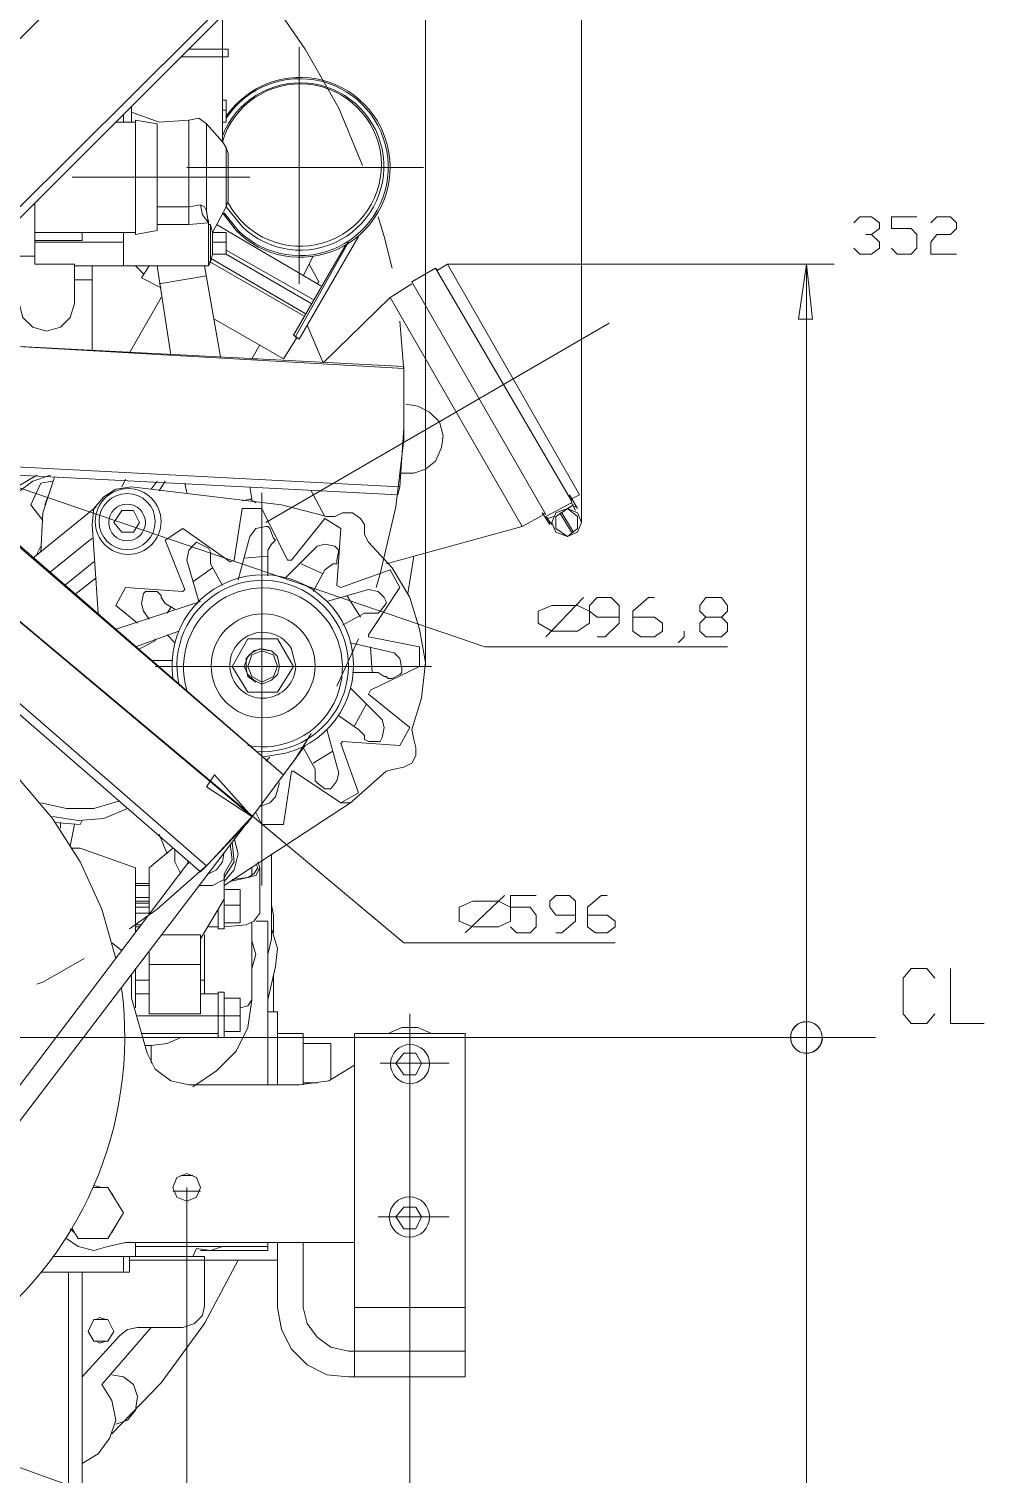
# Model space of a CAD drawing. Header units: millimetres. Extents: x 0.2 to 11.3, y 0.2 to 8.
# Drawn here: x 5.303 to 6.11, y 4.7 to 5.921 of the extents above; entities that cross this region are included whole.
import ezdxf

# ---------------------------------------------------------------- set-up
doc = ezdxf.new("R2010")
doc.units = ezdxf.units.MM
doc.layers.add('PDF_几何图形', color=7, linetype='Continuous')

msp = doc.modelspace()

# ---------------------------------------------------------------- linework, layer by layer
at = {"layer": 'PDF_几何图形', "lineweight": 13}
for points in [[(5.6383, 6.5089), (5.6383, 5.3822)], [(5.77, 6.5089), (5.77, 5.5039)], [(5.17, 5.7872), (5.42, 6.0372), (5.17, 5.7872)], [(5.585, 5.8056), (5.565, 5.8539), (5.5367, 5.9039), (5.5033, 5.9522), (5.465, 5.9956), (5.4633, 5.9972)], [(5.2417, 5.7172), (5.4917, 5.9656), (5.495, 5.9606), (5.245, 5.7106)], [(5.4667, 5.9322), (5.4667, 5.8256), (5.47, 5.8206), (5.47, 5.7706), (5.4583, 5.7489), (5.47, 5.7489), (5.47, 5.7306), (5.4583, 5.7306)], [(5.4317, 5.8972), (5.4717, 5.8972), (5.4717, 5.9039), (5.4383, 5.9039)], [(5.5317, 5.7056), (5.5317, 5.9056)], [(5.4667, 5.8422), (5.47, 5.8422), (5.47, 5.8606), (5.4667, 5.8606)], [(5.3833, 5.8422), (5.3833, 5.8489)], [(5.39, 5.8422), (5.39, 5.8556)], [(5.4117, 5.7556), (5.4383, 5.7556), (5.4383, 5.8439), (5.4133, 5.8422), (5.39, 5.8506)], [(5.4667, 5.8522), (5.47, 5.8522)], [(5.3767, 5.8422), (5.3933, 5.8422)], [(5.4383, 5.8439), (5.4467, 5.8456), (5.4533, 5.8406)], [(5.3283, 5.8022), (5.3283, 5.8022)], [(5.6367, 5.8039), (5.4367, 5.8039)], [(5.49, 5.7956), (5.34, 5.7956)], [(5.295, 5.7289), (5.295, 5.6889), (5.2983, 5.6772), (5.3067, 5.6689), (5.3183, 5.6656), (5.33, 5.6689), (5.3383, 5.6772), (5.3417, 5.6889), (5.3417, 5.7222), (5.3083, 5.7222), (5.3083, 5.7739)], [(5.4117, 5.7706), (5.4383, 5.7706), (5.4483, 5.7722)], [(5.455, 5.7572), (5.4383, 5.7556)], [(5.4533, 5.7589), (5.455, 5.7589), (5.4533, 5.7589)], [(5.455, 5.7589), (5.455, 5.7206), (5.4567, 5.7239), (5.4567, 5.7556), (5.4583, 5.7489), (5.4583, 5.7406), (5.47, 5.7406)], [(5.55, 5.7039), (5.4617, 5.7556)], [(5.61, 5.7189), (5.6033, 5.7456), (5.5983, 5.7622)], [(6, 5.7572), (6.005, 5.7622), (6.015, 5.7622), (6.0217, 5.7572), (6.0217, 5.7522), (6.015, 5.7472), (6.01, 5.7472), (6.015, 5.7472), (6.0217, 5.7406), (6.0217, 5.7356), (6.015, 5.7306), (6.005, 5.7306), (6, 5.7356)], [(6.0317, 5.7356), (6.0367, 5.7306), (6.0483, 5.7306), (6.0533, 5.7356), (6.0533, 5.7472), (6.0483, 5.7522), (6.0317, 5.7522), (6.0317, 5.7622), (6.0533, 5.7622)], [(6.065, 5.7572), (6.07, 5.7622), (6.0817, 5.7622), (6.0867, 5.7572), (6.0867, 5.7522), (6.0817, 5.7472), (6.07, 5.7472), (6.065, 5.7406), (6.065, 5.7306), (6.0867, 5.7306)], [(5.3083, 5.7422), (5.3483, 5.7422), (5.3483, 5.7489)], [(5.3083, 5.7489), (5.3933, 5.7489)], [(5.3083, 5.7406), (5.3833, 5.7406)], [(5.3833, 5.7489), (5.3833, 5.7206)], [(5.455, 5.7239), (5.4567, 5.7239), (5.4583, 5.7306), (5.4583, 5.7406)], [(5.5817, 5.7456), (5.5317, 5.6589), (5.5267, 5.6622), (5.57, 5.7372), (5.5733, 5.7406), (5.5283, 5.6606), (5.53, 5.6606), (5.5183, 5.6422), (5.46, 5.6756)], [(5.3083, 5.7289), (5.2633, 5.7289)], [(5.535, 5.6789), (5.4567, 5.7239), (5.4567, 5.7272), (5.5367, 5.6806)], [(5.5417, 5.6889), (5.47, 5.7306), (5.47, 5.7339), (5.5433, 5.6922)], [(5.535, 5.7122), (5.5433, 5.7289)], [(5.455, 5.7206), (5.3417, 5.7206)], [(5.3567, 5.7206), (5.3567, 5.6489)], [(5.3933, 5.7206), (5.4, 5.7139)], [(5.415, 5.7022), (5.3983, 5.7106), (5.405, 5.7206)], [(5.4233, 5.6456), (5.4117, 5.7206)], [(5.465, 5.6439), (5.4517, 5.7206)], [(5.5467, 5.7056), (5.5483, 5.7072), (5.54, 5.7222)], [(5.9833, 5.7222), (5.6567, 5.7222), (5.6483, 5.7172), (5.6467, 5.7189), (5.6267, 5.7072), (5.74, 5.5106), (5.7367, 5.5122), (5.7433, 5.5022)], [(5.765, 5.5139), (5.7617, 5.5206), (5.7617, 5.5222), (5.6467, 5.7189)], [(5.7617, 5.5239), (5.7683, 5.5272), (5.6567, 5.7222)], [(5.96, 4.0489), (5.96, 5.7222)], [(5.3417, 5.7089), (5.3567, 5.7089)], [(5.4133, 5.7056), (5.4533, 5.7122)], [(5.5383, 5.6706), (5.5517, 5.6389), (5.6083, 5.6939), (5.6267, 5.7056)], [(5.415, 5.6939), (5.3883, 5.6472)], [(5.6083, 5.6939), (5.72, 5.5006), (5.7383, 5.5106)], [(5.5033, 5.5039), (5.7933, 5.6722)], [(5.5967, 5.4489), (5.6, 5.4606), (5.6133, 5.5172), (5.62, 5.5739), (5.62, 5.6322), (5.6167, 5.6739)], [(5.4967, 5.6422), (5.4917, 5.6422), (5.4983, 5.6539)], [(5.6167, 5.5339), (5.62, 5.5839), (5.62, 5.6339)], [(5.1533, 5.5806), (5.0683, 5.6106), (5.6883, 5.3989), (5.8933, 5.3989), (5.7183, 5.3989)], [(5.4917, 5.2556), (5.0683, 5.6106), (5.62, 5.1489), (5.7983, 5.1489), (5.65, 5.1489)], [(5.6217, 5.6039), (5.6317, 5.6022), (5.6417, 5.5972), (5.65, 5.5889), (5.6533, 5.5772), (5.6517, 5.5672), (5.6467, 5.5556), (5.6383, 5.5489), (5.6283, 5.5456), (5.6167, 5.5456)], [(5.265, 5.5522), (5.6167, 5.5339), (5.615, 5.5272), (5.2617, 5.5456)], [(5.275, 5.5022), (5.2817, 5.5189), (5.2933, 5.5339), (5.31, 5.5439)], [(5.2783, 5.4989), (5.2833, 5.5139), (5.2933, 5.5289), (5.3067, 5.5389), (5.3217, 5.5439)], [(5.3233, 5.5389), (5.3133, 5.5372), (5.305, 5.5189), (5.315, 5.5056)], [(5.325, 5.5422), (5.315, 5.5122), (5.3133, 5.4789)], [(5.575, 5.2672), (5.605, 5.2939), (5.6117, 5.2956), (5.62, 5.2972), (5.6267, 5.3006), (5.63, 5.3072), (5.63, 5.3139), (5.6283, 5.3206), (5.6267, 5.3289), (5.635, 5.3556), (5.6383, 5.3856), (5.6333, 5.4139), (5.625, 5.4406), (5.61, 5.4656), (5.59, 5.4872), (5.5867, 5.4939), (5.5867, 5.5022), (5.5833, 5.5072), (5.5767, 5.5122), (5.5683, 5.5122), (5.5617, 5.5089), (5.555, 5.5089), (5.5167, 5.5189), (5.39, 5.5339), (5.3767, 5.5322), (5.3667, 5.5256), (5.3583, 5.5156), (5.3567, 5.5022), (5.3617, 5.4272)], [(5.385, 5.5406), (5.3817, 5.5339)], [(5.4067, 5.5322), (5.4117, 5.5389)], [(5.4183, 5.5389), (5.4133, 5.5306)], [(5.435, 5.5372), (5.4367, 5.5289)], [(5.49, 5.5339), (5.4917, 5.5239), (5.4833, 5.5222)], [(5.2517, 5.5206), (5.5183, 5.2906), (5.2517, 5.5222)], [(5.3167, 5.5189), (5.32, 5.5272)], [(5.4833, 5.5222), (5.4833, 5.5222)], [(5.49, 5.5239), (5.495, 5.5206)], [(5.5, 5.1972), (5.5, 5.5289)], [(5.5417, 5.5306), (5.5533, 5.5089)], [(5.7617, 5.5206), (5.74, 5.5089), (5.7417, 5.5072), (5.7467, 5.5089)], [(5.76, 5.5272), (5.7667, 5.5156)], [(5.36, 5.5172), (5.3067, 5.4739)], [(5.5633, 5.4506), (5.5667, 5.4989), (5.5533, 5.5072), (5.525, 5.4722), (5.5217, 5.4722), (5.5, 5.5156), (5.4833, 5.5156), (5.4767, 5.4722), (5.4733, 5.4706), (5.4333, 5.4989), (5.4183, 5.4889), (5.435, 5.4472), (5.4333, 5.4456), (5.385, 5.4489), (5.3767, 5.4339), (5.395, 5.4189)], [(5.74, 5.5089), (5.745, 5.5022)], [(5.7517, 5.5122), (5.7617, 5.4956), (5.7633, 5.4956), (5.7533, 5.5122)], [(5.7633, 5.5172), (5.765, 5.5172)], [(5.48, 5.4556), (5.49, 5.4922), (5.495, 5.4989), (5.5033, 5.5006), (5.505, 5.5006), (5.5067, 5.4989), (5.51, 5.4906), (5.5117, 5.4889), (5.51, 5.4872), (5.5083, 5.4856), (5.505, 5.4806), (5.505, 5.4589)], [(5.605, 5.4689), (5.72, 5.5006)], [(5.7433, 5.5039), (5.7417, 5.5039)], [(5.31, 5.4772), (5.3133, 5.4839)], [(5.3217, 5.4622), (5.3567, 5.4906)], [(5.4467, 5.4372), (5.4367, 5.4722), (5.4383, 5.4806), (5.4433, 5.4856), (5.445, 5.4872), (5.4483, 5.4856), (5.455, 5.4822), (5.4567, 5.4789), (5.4567, 5.4772), (5.4567, 5.4789)], [(5.52, 5.4572), (5.5467, 5.4839), (5.5533, 5.4856), (5.5617, 5.4839), (5.565, 5.4806), (5.5633, 5.4722), (5.5633, 5.4689), (5.56, 5.4689), (5.5533, 5.4639), (5.5433, 5.4456)], [(5.3583, 5.4706), (5.3333, 5.4506)], [(5.4567, 5.4772), (5.4567, 5.4756), (5.4567, 5.4689), (5.4667, 5.4506)], [(5.505, 5.4756), (5.485, 5.4739)], [(5.6283, 5.4756), (5.6233, 5.4439)], [(5.4583, 5.4656), (5.4417, 5.4539)], [(5.5517, 5.4606), (5.5333, 5.4689)], [(5.56, 5.4689), (5.56, 5.4689)], [(5.5667, 5.4489), (5.5633, 5.4506), (5.5667, 5.4489), (5.6083, 5.4639), (5.6167, 5.4489), (5.59, 5.4089)], [(5.3433, 5.4439), (5.36, 5.4572)], [(5.4267, 5.4306), (5.4183, 5.4356), (5.415, 5.4406), (5.415, 5.4422), (5.4117, 5.4456), (5.4033, 5.4456), (5.4017, 5.4456), (5.4, 5.4439), (5.3983, 5.4356), (5.4, 5.4289), (5.405, 5.4222)], [(5.555, 5.4372), (5.59, 5.4472), (5.5983, 5.4456), (5.6033, 5.4406), (5.605, 5.4372), (5.605, 5.4356), (5.6, 5.4289), (5.5983, 5.4272), (5.595, 5.4272), (5.5933, 5.4272), (5.5867, 5.4272), (5.5683, 5.4172)], [(5.1817, 5.4406), (5.4483, 5.2089), (5.4533, 5.2139), (5.1883, 5.4439)], [(5.4483, 5.4372), (5.3767, 5.4139)], [(5.5833, 5.4239), (5.5717, 5.4422)], [(5.74, 5.4072), (5.7717, 5.4406)], [(5.7833, 5.4072), (5.79, 5.4072), (5.8017, 5.4189), (5.8017, 5.4339), (5.795, 5.4406), (5.7833, 5.4406), (5.7767, 5.4339), (5.7767, 5.4289), (5.7833, 5.4239), (5.8017, 5.4239)], [(5.8133, 5.4239), (5.8317, 5.4239), (5.8383, 5.4189), (5.8383, 5.4122), (5.8317, 5.4072), (5.82, 5.4072), (5.8133, 5.4122), (5.8133, 5.4289), (5.8267, 5.4406), (5.8317, 5.4406)], [(5.8883, 5.4239), (5.8933, 5.4189), (5.8933, 5.4122), (5.8883, 5.4072), (5.875, 5.4072), (5.87, 5.4122), (5.87, 5.4189), (5.875, 5.4239), (5.8883, 5.4239), (5.8933, 5.4289), (5.8933, 5.4339), (5.8883, 5.4406), (5.875, 5.4406), (5.87, 5.4339), (5.87, 5.4289), (5.875, 5.4239)], [(5.4233, 5.4322), (5.42, 5.4272)], [(5.3933, 5.3989), (5.43, 5.4122)], [(5.42, 5.4089), (5.4267, 5.4022)], [(5.59, 5.4072), (5.59, 5.4089), (5.59, 5.4072), (5.6333, 5.3989), (5.6333, 5.3822), (5.5917, 5.3622), (5.59, 5.3589), (5.5917, 5.3622)], [(5.8567, 5.4122), (5.8567, 5.4072), (5.8517, 5.4022)], [(5.41, 5.4056), (5.41, 5.4039), (5.3967, 5.3972)], [(5.495, 5.3689), (5.4883, 5.3739), (5.4867, 5.3806), (5.4867, 5.3889), (5.4917, 5.3939), (5.4983, 5.3972), (5.5067, 5.3956)], [(5.5633, 5.3656), (5.5817, 5.4056)], [(5.575, 5.4022), (5.6117, 5.3939), (5.6167, 5.3889), (5.6183, 5.3806), (5.6183, 5.3772), (5.6167, 5.3756), (5.61, 5.3722), (5.6067, 5.3722), (5.605, 5.3739), (5.6033, 5.3739), (5.5983, 5.3772), (5.5767, 5.3772)], [(5.5933, 5.3772), (5.5917, 5.3989)], [(5.425, 5.3872), (5.4067, 5.3872)], [(5.41, 5.3822), (5.6433, 5.3822)], [(5.575, 5.3639), (5.6017, 5.3372), (5.6033, 5.3306), (5.6017, 5.3222), (5.6, 5.3189), (5.5983, 5.3189), (5.6, 5.3189)], [(5.5683, 5.3189), (5.5667, 5.3172), (5.5683, 5.3189), (5.6167, 5.3156), (5.625, 5.3306), (5.59, 5.3589)], [(5.5783, 5.3322), (5.5883, 5.3506)], [(5.2267, 5.3406), (5.2633, 5.3172), (5.295, 5.2872), (5.3233, 5.2539), (5.3467, 5.2172), (5.365, 5.1772), (5.3767, 5.1356)], [(5.5983, 5.3189), (5.59, 5.3189), (5.5867, 5.3206), (5.5867, 5.3239), (5.5817, 5.3289), (5.565, 5.3406)], [(5.3883, 5.1606), (5.4117, 5.1772), (5.455, 5.2156), (5.4933, 5.2572), (5.5283, 5.3039), (5.5417, 5.3256)], [(5.555, 5.3289), (5.565, 5.2922), (5.5633, 5.2856), (5.5583, 5.2789), (5.5533, 5.2789), (5.5467, 5.2839), (5.545, 5.2856), (5.545, 5.2889), (5.545, 5.2956), (5.535, 5.3139)], [(5.5867, 5.3239), (5.5867, 5.3222)], [(5.4533, 5.2139), (5.4883, 5.2506), (5.5183, 5.2906), (5.5367, 5.3156)], [(5.4683, 5.1972), (5.575, 5.2672), (5.5667, 5.2672), (5.5817, 5.2756), (5.5667, 5.3172)], [(5.5067, 5.3056), (5.5033, 5.3022)], [(5.5433, 5.3006), (5.56, 5.3106)], [(5.5267, 5.2939), (5.525, 5.2939), (5.5183, 5.2489), (5.5, 5.2489), (5.495, 5.2589)], [(5.5183, 5.2906), (5.5183, 5.2906)], [(5.525, 5.2939), (5.5267, 5.2939), (5.5667, 5.2672)], [(5.545, 5.2889), (5.545, 5.2889)], [(5.4983, 5.2639), (5.5067, 5.2672), (5.5117, 5.2722), (5.515, 5.2839)], [(5.3133, 5.2672), (5.335, 5.2622), (5.3583, 5.2622), (5.38, 5.2689)], [(5.3233, 5.2556), (5.345, 5.2522), (5.3667, 5.2539), (5.3867, 5.2622)], [(5.3233, 5.2539), (5.3233, 5.2539)], [(5.325, 5.2506), (5.3467, 5.2489), (5.3483, 5.2522)], [(5.33, 5.2506), (5.33, 5.2456)], [(5.485, 5.2472), (5.2767, 4.9739)], [(5.3417, 5.2489), (5.3383, 5.2306)], [(5.4133, 5.2406), (5.42, 5.2239)], [(5.34, 5.2289), (5.3467, 5.2289), (5.3933, 5.2122), (5.3933, 5.1789), (5.3933, 5.1572)], [(5.405, 5.1722), (5.405, 5.2122), (5.425, 5.2289)], [(5.4317, 5.2072), (5.4267, 5.2172), (5.4267, 5.2272)], [(5.4733, 5.2322), (5.475, 5.2189), (5.4683, 5.2072), (5.4683, 5.1856), (5.4483, 5.1522)], [(5.455, 5.2072), (5.4617, 5.2106), (5.4667, 5.2172), (5.4683, 5.2256)], [(5.4767, 5.2372), (5.48, 5.2239), (5.4767, 5.2106), (5.4683, 5.2006)], [(5.475, 5.2339), (5.4767, 5.2172), (5.4683, 5.2039)], [(5.4383, 5.2172), (5.2933, 5.0256)], [(5.4367, 5.2189), (5.4383, 5.2156)], [(5.4967, 5.2122), (5.495, 5.2156)], [(5.4983, 5.2122), (5.4967, 5.2172)], [(5.505, 5.1389), (5.5083, 5.1522), (5.5083, 5.2239)], [(5.4683, 5.2022), (5.4583, 5.1972), (5.4467, 5.1972)], [(5.4683, 5.1622), (5.4867, 5.1639), (5.4933, 5.1672), (5.4983, 5.1739), (5.4983, 5.2122), (5.495, 5.2056), (5.4883, 5.2039), (5.4733, 5.2006)], [(5.4933, 5.2072), (5.4967, 5.2122), (5.4933, 5.2072), (5.4883, 5.2039), (5.475, 5.2022)], [(5.4917, 5.2056), (5.4917, 5.2072), (5.4917, 5.2122)], [(5.3933, 5.1989), (5.405, 5.1989)], [(5.3933, 5.1972), (5.405, 5.1972)], [(5.4683, 5.1989), (5.4683, 5.1606), (5.4633, 5.1606), (5.4633, 5.1772)], [(5.4683, 5.1656), (5.4817, 5.1656), (5.4817, 5.1939), (5.4683, 5.1939)], [(5.6717, 5.1572), (5.705, 5.1889)], [(5.71, 5.1622), (5.715, 5.1572), (5.7267, 5.1572), (5.7317, 5.1622), (5.7317, 5.1722), (5.7267, 5.1789), (5.71, 5.1789), (5.71, 5.1889), (5.7317, 5.1889)], [(5.7483, 5.1572), (5.7533, 5.1572), (5.765, 5.1672), (5.765, 5.1839), (5.76, 5.1889), (5.7483, 5.1889), (5.7433, 5.1839), (5.7433, 5.1789), (5.7483, 5.1722), (5.765, 5.1722)], [(5.775, 5.1722), (5.7917, 5.1722), (5.7983, 5.1672), (5.7983, 5.1622), (5.7917, 5.1572), (5.7817, 5.1572), (5.775, 5.1622), (5.775, 5.1789), (5.7867, 5.1889), (5.7917, 5.1889)], [(5.3933, 5.1872), (5.405, 5.1872)], [(5.405, 5.1822), (5.3933, 5.1822), (5.3933, 5.1839), (5.405, 5.1839)], [(5.405, 5.1789), (5.3933, 5.1789)], [(5.4817, 5.1806), (5.4683, 5.1806)], [(5.51, 5.1572), (5.51, 5.1722), (5.5083, 5.1806)], [(5.405, 5.1739), (5.3933, 5.1739)], [(5.4817, 5.0939), (5.4883, 5.0956), (5.4917, 5.1006), (5.4917, 5.1656)], [(5.505, 5.0289), (5.505, 5.1672), (5.495, 5.1672)], [(5.3933, 5.1639), (5.3983, 5.1639), (5.3933, 5.1639), (5.3983, 5.1639)], [(5.3933, 5.1622), (5.3967, 5.1622)], [(5.415, 5.1556), (5.4483, 5.1556), (5.4483, 5.0889), (5.405, 5.0889), (5.405, 5.1406)], [(5.4517, 5.1056), (5.4517, 5.1556)], [(5.455, 5.1622), (5.4633, 5.1622)], [(5.505, 5.1006), (5.5117, 5.1289), (5.5133, 5.1439), (5.5083, 5.1606)], [(5.3817, 5.1422), (5.3733, 5.1489)], [(5.4917, 5.1506), (5.495, 5.1389), (5.4917, 5.1272)], [(5.31, 5.1139), (5.315, 5.1156), (5.35, 5.1356)], [(5.405, 5.1306), (5.4483, 5.1306)], [(5.5783, 5.0456), (5.5567, 5.0322), (5.5317, 5.0289), (5.4383, 5.0289), (5.4233, 5.0322), (5.41, 5.0422), (5.4033, 5.0556), (5.39, 5.1022), (5.39, 5.1122), (5.39, 5.1206), (5.39, 5.1222)], [(5.3933, 5.1272), (5.3933, 5.0939)], [(5.405, 5.1172), (5.3933, 5.1172)], [(5.4517, 5.1172), (5.4483, 5.1172)], [(5.51, 5.1206), (5.51, 5.0906)], [(6.0683, 5.1189), (6.0617, 5.1272), (6.0483, 5.1272), (6.0417, 5.1189), (6.0417, 5.0889), (6.0483, 5.0806), (6.0617, 5.0806), (6.0683, 5.0889)], [(6.0817, 5.1272), (6.0817, 5.0806), (6.11, 5.0806)], [(5.405, 5.1056), (5.3933, 5.1056)], [(5.4483, 5.1056), (5.4633, 5.1056)], [(5.4417, 5.0272), (5.4617, 5.0406), (5.4783, 5.0572), (5.4883, 5.0772), (5.4917, 5.1006)], [(5.4683, 5.1022), (5.4817, 5.1022), (5.4817, 5.0739), (5.4683, 5.0739)], [(5.4817, 5.0872), (5.395, 5.0872)], [(5.505, 5.0906), (5.5133, 5.0906), (5.5133, 5.0289)], [(5.625, 4.8722), (5.625, 5.0889)], [(6.0183, 5.0689), (5.0683, 5.0689), (4.0533, 5.0689)], [(5.1367, 5.0689), (5.365, 5.0689)], [(5.3983, 5.0722), (5.4633, 5.0722)], [(5.4633, 5.0689), (5.4, 5.0689)], [(5.4317, 5.0689), (5.42, 5.0639), (5.4067, 5.0622)], [(5.41, 5.0689), (5.455, 5.0689)], [(5.5, 5.0689), (5.6617, 5.0689)], [(5.5133, 4.8956), (5.5133, 4.8406), (5.5167, 4.8222), (5.525, 4.8056), (5.5383, 4.7922), (5.555, 4.7839), (5.5733, 4.7822), (5.6717, 4.7822), (5.6717, 5.0722), (5.5783, 5.0722), (5.5783, 4.7822)], [(5.535, 5.0289), (5.535, 5.0722), (5.5133, 5.0722)], [(5.6067, 5.0722), (5.6183, 5.0772), (5.6317, 5.0772), (5.6433, 5.0722)], [(5.4067, 5.0472), (5.4067, 5.0622), (5.4017, 5.0622)], [(5.5583, 5.0339), (5.5583, 5.0639), (5.535, 5.0639)], [(5.6583, 5.0472), (5.6, 5.0472)], [(5.535, 5.0306), (5.5467, 5.0306)], [(5.4317, 4.9522), (5.4417, 4.9522)], [(5.3583, 4.9422), (5.37, 4.9422), (5.3833, 4.9206), (5.37, 4.8989), (5.345, 4.8989), (5.34, 4.9072)], [(5.365, 4.9422), (5.3583, 4.9439)], [(5.3733, 4.9372), (5.38, 4.9256)], [(5.425, 4.9389), (5.4483, 4.9389)], [(5.4367, 3.8656), (5.4367, 4.9422)], [(5.38, 4.9156), (5.3733, 4.9039)], [(5.6583, 4.9172), (5.5983, 4.9172)], [(5.625, 3.8656), (5.625, 4.9172)], [(5.5783, 4.8956), (5.385, 4.8956), (5.37, 4.8922), (5.3583, 4.8889), (5.345, 4.8922), (5.335, 4.8989)], [(5.3417, 4.9039), (5.3383, 4.9072)], [(5.365, 4.8989), (5.3517, 4.8989)], [(5.3883, 4.8839), (5.3883, 4.8706), (5.3133, 4.8706)], [(5.3483, 4.7822), (5.38, 4.8172), (5.3867, 4.8222), (5.395, 4.8239), (5.4333, 4.8239), (5.4433, 4.8272), (5.45, 4.8339), (5.4517, 4.8422), (5.4517, 4.8839), (5.3233, 4.8839)], [(5.3833, 4.8706), (5.3833, 4.8839)], [(5.3933, 4.8956), (5.3933, 4.8839), (5.3933, 4.8922), (5.505, 4.8922), (5.505, 4.8956), (5.505, 4.8889), (5.4483, 4.8889)], [(5.4417, 4.8839), (5.445, 4.8906), (5.4567, 4.8889), (5.4667, 4.8922)], [(5.4483, 4.8889), (5.4483, 4.8889)], [(5.6717, 4.8039), (5.5733, 4.8039), (5.5583, 4.8072), (5.5467, 4.8156), (5.5383, 4.8272), (5.535, 4.8406), (5.535, 4.8956)], [(5.3733, 4.7339), (5.415, 4.7772), (5.4517, 4.8272), (5.48, 4.8806)], [(5.3883, 4.8806), (5.4517, 4.8806), (5.5133, 4.8806)], [(5.9833, 4.4289), (5.1083, 4.4289), (5.3483, 4.4722), (5.3483, 4.8706)], [(5.3367, 4.8706), (5.3367, 4.6906), (5.2717, 4.7139), (5.2717, 4.8272)], [(5.5783, 4.8406), (5.6717, 4.8406)], [(5.3483, 4.7089), (5.3617, 4.7172), (5.3717, 4.7306), (5.3767, 4.7456), (5.3733, 4.7622), (5.365, 4.7756), (5.4067, 4.8239)], [(5.3683, 4.8306), (5.3633, 4.8322), (5.36, 4.8306)], [(5.36, 4.8122), (5.3633, 4.8106), (5.3683, 4.8122)], [(5.3767, 4.7422), (5.3867, 4.7456), (5.3933, 4.7539), (5.395, 4.7656), (5.3917, 4.7756), (5.3833, 4.7822), (5.3733, 4.7839)]]:
    msp.add_lwpolyline(points, dxfattribs=at)
for points in [[(5.4567, 5.7556), (5.455, 5.7556), (5.4533, 5.7672), (5.4517, 5.7706), (5.4483, 5.7722), (5.45, 5.7639), (5.455, 5.7572), (5.4533, 5.7672), (5.4533, 5.8406), (5.4667, 5.8256, -5.087315), (5.4717, 5.7739)], [(5.47, 5.8472, -2.773698), (5.4783, 5.7506), (5.4667, 5.7656)], [(5.4667, 5.8306, -3.299773), (5.4833, 5.7539), (5.47, 5.7706), (5.4717, 5.7756), (5.4717, 5.8156), (5.47, 5.8206)], [(5.47, 5.8456, -2.766968), (5.48, 5.7506), (5.4683, 5.7656)], [(5.425, 5.3722, -2.239177), (5.52, 5.3089), (5.5, 5.3056)], [(5.5287, 5.3822, -7.066847), (5.525, 5.3972), (5.5287, 5.3822)]]:
    msp.add_lwpolyline(points, format="xyb", dxfattribs=at)
for points in [[(5.3933, 5.8439), (5.3933, 5.7472), (5.4117, 5.7506), (5.4117, 5.8406)], [(5.9533, 5.6756), (5.96, 5.7222), (5.965, 5.6756)], [(5.62, 5.6356), (5.62, 5.6339), (5.2683, 5.6539)], [(5.7667, 5.5089), (5.7583, 5.5156), (5.7633, 5.5189), (5.7483, 5.5089), (5.7483, 5.4989), (5.7583, 5.4922), (5.7667, 5.4989)], [(5.3917, 5.5139), (5.3967, 5.5039), (5.3917, 5.4956), (5.3817, 5.4956), (5.375, 5.5039), (5.3817, 5.5139)], [(5.77, 5.5039), (5.7667, 5.5122), (5.7583, 5.5156), (5.7483, 5.5122), (5.745, 5.5039), (5.7483, 5.4956), (5.7583, 5.4922), (5.7667, 5.4956)], [(5.745, 5.4122), (5.7667, 5.4122), (5.7767, 5.4189), (5.7767, 5.4289), (5.7667, 5.4339), (5.745, 5.4339), (5.7333, 5.4289), (5.7333, 5.4189)], [(5.5267, 5.3822), (5.5133, 5.3606), (5.4883, 5.3606), (5.475, 5.3822), (5.4883, 5.4056), (5.5133, 5.4056)], [(5.515, 5.3822), (5.5133, 5.3906), (5.5083, 5.3956), (5.5, 5.3972), (5.4933, 5.3956), (5.4883, 5.3906), (5.485, 5.3822), (5.4883, 5.3756), (5.4933, 5.3706), (5.5, 5.3672), (5.5083, 5.3706), (5.5133, 5.3756)], [(5.5133, 5.3822), (5.51, 5.3922), (5.5, 5.3956), (5.4917, 5.3922), (5.4883, 5.3822), (5.4917, 5.3739), (5.5, 5.3689), (5.51, 5.3739)], [(5.4533, 5.2806), (5.4917, 5.2556), (5.46, 5.2906)], [(5.6783, 5.1622), (5.7, 5.1622), (5.71, 5.1672), (5.71, 5.1789), (5.7, 5.1839), (5.6783, 5.1839), (5.6667, 5.1789), (5.6667, 5.1672)], [(5.4683, 5.1072), (5.4633, 5.1072), (5.4633, 5.0689), (5.4683, 5.0689)], [(5.63, 5.0556), (5.635, 5.0472), (5.63, 5.0372), (5.62, 5.0372), (5.6133, 5.0472), (5.62, 5.0556)], [(5.4483, 4.9422), (5.445, 4.9339), (5.4367, 4.9306), (5.4283, 4.9339), (5.425, 4.9422), (5.4283, 4.9506), (5.4367, 4.9539), (5.445, 4.9506)], [(5.63, 4.9256), (5.635, 4.9172), (5.63, 4.9072), (5.62, 4.9072), (5.6133, 4.9172), (5.62, 4.9256)], [(5.37, 4.8306), (5.3583, 4.8306), (5.3533, 4.8206), (5.3583, 4.8122), (5.37, 4.8122), (5.375, 4.8206)]]:
    msp.add_lwpolyline(points, close=True, dxfattribs=at)
for centre, radius in [((5.3872, 5.5047), 0.0278), ((5.3863, 5.5047), 0.0237), ((5.3862, 5.5039), 0.0155), ((5.5011, 5.3828), 0.0439), ((5.9599, 5.0689), 0.0134), ((5.9599, 5.0689), 0.0134), ((5.6252, 5.0464), 0.0165), ((5.6247, 4.9172), 0.017)]:
    msp.add_circle(centre, radius, dxfattribs=at)
for centre, radius, start, end in [((5.5007, 5.3827), 0.0724, 265.4784, 192.3583), ((5.501, 5.3815), 0.0671, 259.1367, 196.685), ((5.0688, 5.0694), 0.3155, 180.9946, 7.5006), ((5.9601, 5.0688), 0.0134, 30.2566, 0.45)]:
    msp.add_arc(centre, radius, start, end, dxfattribs=at)

doc.saveas('drawing.dxf')
